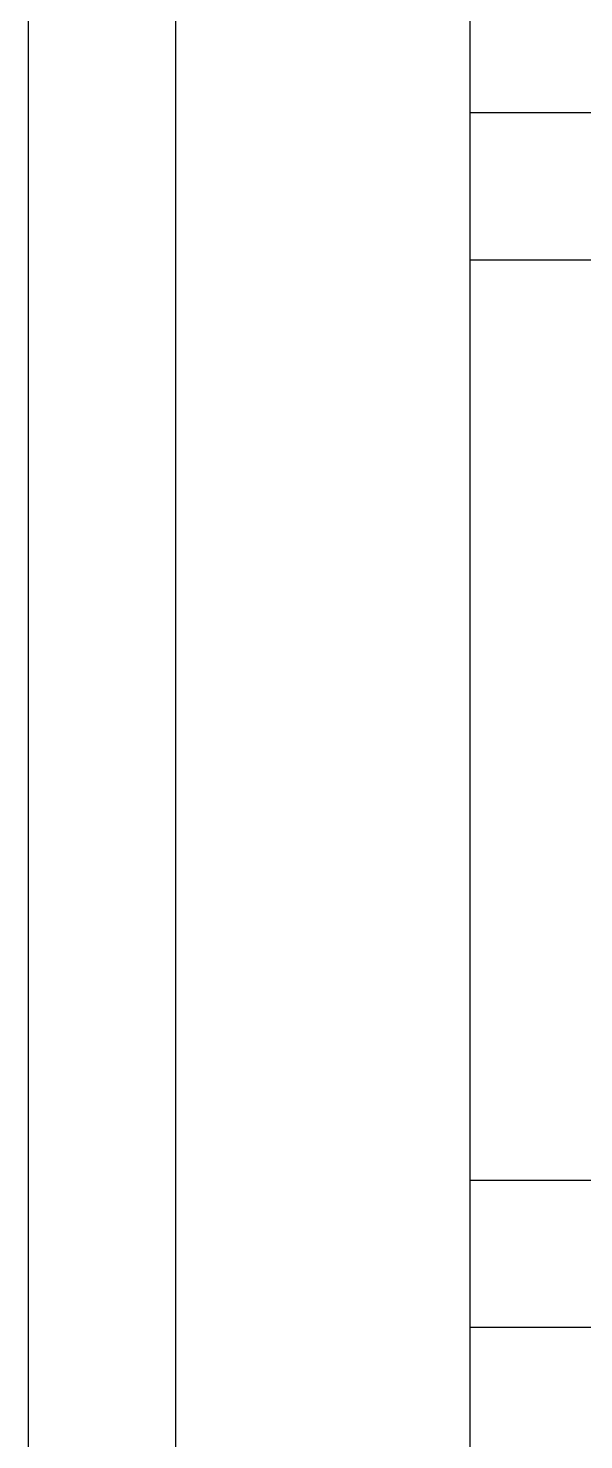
# Model space of a CAD drawing. Header units: millimetres. Extents: x 12275 to 14043, y 11466 to 13479.
# Drawn here: x 12834.3 to 12909.7, y 12977.2 to 13168.9 of the extents above; entities that cross this region are included whole.
import ezdxf

# ---------------------------------------------------------------- set-up
doc = ezdxf.new("R2010")
doc.units = ezdxf.units.MM

msp = doc.modelspace()

# ---------------------------------------------------------------- linework, layer by layer
at = {"color": 0}
for p, q in [((12834.27028, 13360.64673), (12834.27028, 12660.64673)), ((12854.27028, 13340.64673), (12854.27028, 12680.64673)), ((12894.27028, 13300.64673), (12894.27028, 12720.64673)), ((12894.27028, 13157.46096), (13274.27028, 13157.46096)), ((12894.27028, 13137.46096), (13274.27028, 13137.46096)), ((12894.27028, 13012.46096), (13274.27028, 13012.46096)), ((12894.27028, 12992.46096), (13274.27028, 12992.46096))]:
    msp.add_line(p, q, dxfattribs=at)

doc.saveas('drawing.dxf')
